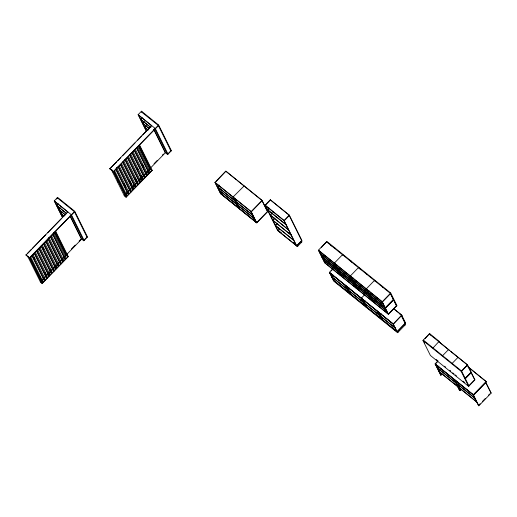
<?xml version="1.0" encoding="UTF-8"?>
<svg xmlns="http://www.w3.org/2000/svg" width="517" height="517" viewBox="0 0 517 517"><rect width="100%" height="100%" fill="white"/><g stroke="black" fill="none" stroke-linecap="round" stroke-linejoin="round"><path stroke-width="0.78" d="M62.563 217.683L54.233 200.913L57.607 197.449L74.745 211.291L87.463 236.922L83.735 240.754L81.324 238.802L70.112 216.222M146.46 131.441L138.136 114.671L141.509 111.207L158.641 125.049L171.366 150.68L167.637 154.512L165.22 152.56L153.659 129.276M56.359 199.071L57.251 197.811L74.383 211.653L87.108 237.284M58.201 203.872L56.696 205.423L66.415 213.282M142.097 117.637L140.592 119.181L150.925 127.531M58.311 204.099L56.805 205.65L66.531 213.508M141.71 118.374L140.702 119.408L150.428 127.266M60.179 207.853L58.667 209.404L65.355 214.807M144.075 121.618L142.569 123.169L149.251 128.565M60.289 208.08L58.783 209.631L64.858 214.542M144.185 121.844L142.679 123.389L149.368 128.791M62.156 211.841L60.644 213.385L63.681 215.841M146.053 125.599L144.547 127.15L148.192 130.097M61.762 212.577L60.76 213.611L63.798 216.067M146.162 125.825L144.657 127.376L147.694 129.825M74.5 211.88L29.624 258.009L25.96 255.055L67.824 212.022M158.396 125.644L113.52 171.767L109.862 168.813L151.61 125.56L142.789 134.963M27.634 253.33L31.543 249.317M32.661 248.166L45.496 234.97M47.732 232.676L61.122 218.911M63.358 216.617L66.706 213.172M109.862 168.813L116.558 161.924M117.676 160.781L120.467 157.911M122.697 155.617L134.976 142.996M137.768 140.126L141.671 136.113M112.047 169.925L111.691 170.293L124.3 195.697L126.129 197.171L152.16 170.416L139.551 145.012M28.261 256.387L27.905 256.755L29.734 258.235L55.765 231.48M55.649 231.254L68.263 256.658L42.232 283.413L29.508 257.783L74.745 211.291M158.641 125.049L113.41 171.541L109.746 168.587M154.053 163.702L157.375 160.289M162.344 155.178L163.45 154.04M71.372 249.026L75.243 245.052M79.114 241.077L80.768 239.371M150.55 167.967L165.472 152.631L154.04 129.605M52.476 269.189L40.294 281.713L42.123 283.187L68.147 256.432L66.932 255.45M53.581 268.052L56.902 264.633M58.014 263.496L66.318 254.959M66.764 254.435L81.686 239.093L70.125 215.809M125.851 193.765L134.155 185.222M135.267 184.084L138.588 180.672M139.693 179.528L150.221 168.716M42.064 280.227L43.169 279.09M44.83 277.383L45.942 276.246M49.264 272.827L50.369 271.69M51.48 270.553L52.585 269.415M53.697 268.271L54.802 267.134M58.679 263.153L59.785 262.009M60.896 260.872L62.001 259.734M126.516 193.416L129.289 190.573M133.16 186.585L134.271 185.448M135.376 184.31L136.488 183.173M139.81 179.754L141.471 178.048M142.576 176.911L145.897 173.492M147.009 172.355L148.114 171.217M149.219 170.08L150.331 168.943M86.998 237.064L83.98 240.159L83.618 239.869M167.876 153.917L170.894 150.822M214.956 182.359L225.871 171.146L262.074 200.396L267.67 211.666L256.762 222.885L220.552 193.629L214.956 182.359L251.165 211.615L256.762 222.885M216.158 181.461L225.871 171.146M219.195 185.08L217.573 186.753L234.589 200.499M218.769 185.862L217.683 186.98L234.699 200.725M220.397 189.144L219.311 190.256L236.327 204.008M220.507 189.364L219.421 190.482L236.443 204.234M222.136 192.647L221.05 193.765L215.796 183.173M236.398 199.969L235.313 201.087L252.328 214.833M236.508 200.195L235.422 201.313L252.445 215.059M238.137 203.478L237.051 204.59L254.073 218.342M238.247 203.704L237.167 204.816L254.183 218.568M239.875 206.981L238.796 208.099L233.535 197.507M251.165 211.615L262.074 200.396M265.085 205.146L270.288 199.808L289.3 215.169L301.915 240.586L296.719 245.93L277.707 230.563L265.085 205.146L284.104 220.513L296.719 245.93M270.397 200.034L265.202 205.372L284.214 220.733L289.41 215.395L270.288 199.808M269.124 208.093L267.56 209.695L285.856 224.475M269.234 208.319L267.677 209.921L285.966 224.701M272.239 212.797L270.158 214.93L288.454 229.71M272.349 213.017L270.275 215.156L288.564 229.936M274.837 218.025L272.756 220.164L291.052 234.944M274.947 218.252L272.873 220.391L291.161 235.17M276.918 223.796L275.354 225.399L293.65 240.179M277.028 224.023L275.471 225.625L293.759 240.399M284.104 220.513L289.3 215.169M279.516 229.031L277.952 230.634L265.564 205.669M279.458 229.432L278.424 230.492L278.062 230.201L278.495 231.073L278.857 230.705M296.609 245.704L301.805 240.36M277.59 230.343L297.514 246.435L301.993 241.827L301.56 240.954M318.407 250.189L326.544 241.827L390.393 293.41L396.604 305.935L388.474 314.297L324.624 262.707L318.407 250.189L382.257 301.773L388.474 314.297M326.615 241.898L326.97 241.536L334.854 247.901L334.493 248.27M321.231 247.624L326.544 241.827M321.296 252.27L320.21 253.382L335.449 265.699M321.406 252.496L320.32 253.608L335.559 265.919M322.847 255.398L321.768 256.516L318.879 250.706M323.073 255.85L321.988 256.968L324.87 262.778L325.956 261.66M324.405 258.532L323.319 259.644L338.557 271.955M324.514 258.758L323.429 259.87L338.667 272.181M334.577 248.334L334.932 247.966L342.816 254.332L342.454 254.7M342.577 254.797L342.933 254.429L350.817 260.794L351.502 262.184M404.953 323.829L405.386 324.708L397.612 332.702L333.762 281.112L329.407 272.349L332.605 269.06M331.145 270.902L332.774 269.228M337.258 265.169L336.173 266.281L351.411 278.592M337.368 265.389L336.283 266.507L351.521 278.818M338.809 268.297L337.73 269.409L334.842 263.599M339.036 268.75L337.95 269.861L340.832 275.671L341.918 274.559M333.459 275.128L331.836 276.802L347.075 289.113M333.032 275.91L331.946 277.022L347.185 289.339M340.367 271.425L339.281 272.543L354.52 284.854M350.455 261.163L350.817 260.794M350.539 261.227L350.894 260.865L358.798 267.244L350.332 275.981L356.549 288.499M340.477 271.651L339.391 272.769L354.63 285.08M333.685 279.871L333.323 280.24L397.172 331.824L405.309 323.461L401.502 315.803M334.661 279.193L333.575 280.304L329.885 272.866M358.539 267.696L358.895 267.328L366.779 273.693L366.417 274.062M353.221 278.062L352.135 279.18L367.374 291.491M353.331 278.288L352.245 279.406L367.484 291.717M354.772 281.196L353.693 282.308L350.804 276.498M354.998 281.642L353.912 282.76L356.795 288.57L357.88 287.452M349.421 288.021L347.799 289.694L363.037 302.006M348.994 288.809L347.909 289.921L363.147 302.232M356.329 284.324L355.244 285.436L370.482 297.753M366.501 274.126L366.857 273.758L374.76 280.143L366.294 288.88L372.511 301.398M356.439 284.55L355.353 285.662L370.592 297.973M349.285 293.133L349.647 292.764M350.623 292.086L349.537 293.204L345.847 285.765M374.502 280.589L374.857 280.22L382.742 286.592L382.38 286.954M364.53 294.852L361.331 298.141L365.687 306.911M369.183 290.961L368.098 292.073L383.336 304.384M369.293 294.91L370.372 293.798M370.734 294.089L369.655 295.207L366.766 289.397M365.383 300.92L363.761 302.594L379 314.905M364.957 301.702L363.871 302.82L379.11 315.131M372.292 297.223L371.206 298.335L386.445 310.646M372.402 297.443L371.316 298.561L386.554 310.872M382.464 287.025L382.819 286.657L390.723 293.042L397.004 305.696L396.649 306.064L390.361 293.404M365.248 306.032L365.609 305.663M366.585 304.985L365.5 306.096L361.81 298.658M373.843 300.351L372.757 301.463L369.875 295.653M382.257 301.773L390.723 293.042M390.503 293.637L382.367 301.999L318.517 250.415M393.385 299.446L385.255 307.809L321.406 256.225M393.502 299.673L385.365 308.035L321.516 256.445M393.611 299.899L385.475 308.261L321.626 256.671M381.346 313.819L379.724 315.486L394.962 327.804M380.919 314.601L379.833 315.713L395.072 328.024M381.1 318.705L382.186 317.587M381.21 318.931L381.572 318.562M382.548 317.877L381.462 318.995L377.772 311.557M396.494 305.709L388.357 314.071L324.508 262.481M397.612 332.702L393.256 323.939L401.787 315.17L393.65 308.591M401.787 315.17L393.372 324.159L329.523 272.575M402.006 315.777L401.651 316.145L405.257 323.403L405.612 323.041L402.006 315.777L399.576 313.813M405.199 323.241L397.062 331.597L333.213 280.014M399.234 330.363L397.605 332.043L397.967 332.334L397.172 331.164M422.945 340.451L429.259 333.969L467.471 364.847L474.929 379.866L468.622 386.354L430.409 355.476L422.945 340.451L461.164 371.329L468.622 386.354M429.31 334.027L429.666 333.659L439.14 341.31L439.844 342.739M425.039 338.641L429.259 333.969M432.968 348.031L439.14 341.31M442.08 374.056L440.956 375.213L440.594 374.922L435.114 363.878L437.918 360.995M437.472 361.797L435.224 364.104L473.443 394.975L486.335 381.72L468.053 366.818M438.939 366.023L437.253 367.749L455.639 382.599M438.487 366.824L437.363 367.975L455.748 382.826M440.788 369.752L439.107 371.484L457.487 386.335M440.342 370.553L439.217 371.704L457.603 386.561M440.594 374.922L441.718 373.765M461.164 371.329L467.471 364.847M457.48 382.037L456.362 383.187L474.742 398.038M465.138 378.25L471.09 372.13L470.728 371.839M465.248 378.476L471.2 372.356M459.897 385.191L458.211 386.916L476.596 401.774M459.445 385.992L458.327 387.143L476.706 401.993M454.081 379.472L459.342 390.064L460.065 390.652L461.19 389.495M485.78 382.289L491.15 393.107L478.813 405.793L473.326 394.749L486.226 381.494M485.89 382.515L473.553 395.201L435.34 364.33M478.813 405.793L478.451 405.502L480.131 403.771M482.374 401.463L485.179 398.581M488.546 395.124L489.664 393.973M146.55 172.995L147.061 172.943L147.08 175.302L146.57 175.353L134.071 150.176L134.582 150.124L147.08 175.302M149.387 172.93L148.877 172.982L136.378 147.804L136.882 147.752L149.387 172.93L149.368 170.571L137.58 146.834M141.936 177.738L142.446 177.686L142.466 180.045L141.955 180.097L129.457 154.919L129.967 154.867L142.466 180.045M144.773 177.674L144.262 177.725L131.764 152.547L132.274 152.496L144.773 177.674L144.754 175.315L132.966 151.578M139.629 180.11L140.139 180.058L140.159 182.417L139.648 182.469L127.15 157.291M137.322 182.482L137.832 182.43L137.852 184.789L137.341 184.84L124.843 159.663L125.353 159.611L137.852 184.789M135.021 184.853L135.525 184.802L135.544 187.16L135.034 187.212L122.535 162.034L123.046 161.976L135.544 187.16M132.714 187.225L133.218 187.173L133.237 189.532L132.727 189.584L120.228 164.4L120.739 164.348L133.237 189.532M130.407 189.597L130.911 189.545L130.93 191.897L130.42 191.956L117.921 166.771L118.432 166.72L130.93 191.897M128.1 191.969L128.604 191.917L128.623 194.269L128.113 194.327L115.614 169.143L116.125 169.091L128.623 194.269M125.793 194.34L126.297 194.282L126.316 196.641L125.812 196.693M62.654 259.237L63.164 259.185L63.177 261.544L62.673 261.596L50.285 236.644L50.789 236.592L63.177 261.544M65.485 259.172L64.98 259.224L52.592 234.272L53.096 234.22L65.485 259.172L65.472 256.813L53.432 232.572M58.04 263.98L58.55 263.928L58.563 266.287L58.059 266.339L45.67 241.387L46.181 241.329L58.563 266.287M60.87 263.916L60.366 263.967L47.978 239.016L48.488 238.957L60.87 263.916L60.857 261.557L48.824 237.316M55.733 266.352L56.243 266.3L56.256 268.659L55.752 268.711L43.363 243.753M53.425 268.724L53.936 268.672L53.955 271.031L53.445 271.082L41.056 246.124L41.567 246.073L53.955 271.031M51.648 273.396L39.26 248.444L38.749 248.496L51.138 273.454L51.648 273.396L51.629 271.044L51.118 271.095L50.414 269.667M48.811 273.467L49.322 273.415L49.341 275.768L48.831 275.826L36.442 250.868L36.953 250.816L49.341 275.768M47.034 278.14L34.645 253.188L34.135 253.24L46.524 278.191L47.034 278.14L47.015 275.781L46.504 275.839L44.74 272.272M44.197 278.204L44.708 278.152L44.727 280.511L44.216 280.563L31.724 255.398L32.235 255.346L44.727 280.511M41.89 280.576L42.4 280.524L42.42 282.883L41.909 282.935L29.411 257.757L29.921 257.705L42.42 282.883M326.654 242.053L327.015 242.344M330.337 245.026L331.565 246.021M342.978 255.243L342.506 254.726L334.37 263.082L340.587 275.606M358.94 268.136L358.468 267.619M359.806 268.84L361.034 269.829M374.903 281.035L374.431 280.518M449.667 350.597L438.81 341.685M450.863 351.56L467.581 365.067L461.629 371.187L461.267 370.896M225.981 171.366L236.592 179.942M237.839 180.95L262.19 200.622L251.275 211.841L215.072 182.585M468.169 367.044L486.335 381.72M393.76 308.817L401.903 315.396M470.948 372.292L471.31 372.583L465.358 378.702L464.996 378.405M368.207 292.299L383.446 304.61M267.199 211.149L267.56 211.44L256.645 222.659L220.436 193.403M404.397 322.059L405.612 323.041M474.457 379.349L474.819 379.646L468.867 385.76L468.505 385.469M491.15 393.107L485.883 382.929M423.417 340.315L423.778 340.606M301.275 241.904L301.637 242.195L301.204 241.316M138.136 114.671L155.268 128.513L167.993 154.144L166.765 153.155M138.246 114.897L151.707 125.773M155.016 128.449L155.378 128.739M279.904 231.687L281.739 233.173M293.397 242.589L295.239 244.076M329.407 272.349L393.256 323.939M329.995 273.092L345.233 285.403M345.957 285.991L361.196 298.303M361.919 298.884L377.158 311.195M377.882 311.783L393.12 324.094M450.12 370.618L449.868 370.547M436.135 359.451L437.931 360.898M444.497 366.21L445.693 367.173M449.557 370.295L450.811 371.309M452.692 372.828L453.945 373.836M455.193 374.851L456.446 375.865M463.006 381.165L464.796 382.612M170.138 149.691L171.366 150.68M435.114 363.878L473.326 394.749M456.472 383.414L474.858 398.264M220.688 193.468L256.173 222.142M165.11 152.341L165.472 152.631M149.995 168.536L138.562 145.943M150.828 169.208L152.05 170.196L126.019 196.951L124.19 195.471M150.938 169.434L152.16 170.416M57.361 198.037L57.723 198.334M54.233 200.913L71.372 214.755L84.09 240.386M54.35 201.139L67.811 212.015M71.12 214.691L71.482 214.982M25.85 254.829L29.508 257.783M41.257 281.836L42.478 282.825L30.089 257.867M42.232 283.413L40.404 281.933L27.789 256.529M467.219 364.776L470.024 370.424M471.297 372.996L474.102 378.644M458.03 357.35L452.078 363.47M468.977 385.986L461.519 370.96L423.307 340.089L424.728 342.945M473.191 394.91L478.451 405.502M448.478 349.634L442.526 355.748M454.805 380.06L460.065 390.652M454.333 379.536L459.703 390.354M429.666 333.659L430.377 335.087M435.702 364.621L440.956 375.213M404.591 324.198L405.031 325.077M382.005 301.708L384.894 307.518M385.113 307.97L387.996 313.78M393.01 323.868L396.701 331.307M377.41 311.266L381.649 319.803M366.042 288.809L368.931 294.619M369.151 295.071L372.033 300.881M377.048 310.976L380.738 318.407M350.08 275.916L352.969 281.726M353.189 282.172L356.071 287.982M361.086 298.076L364.776 305.515M345.485 285.474L349.725 294.011M334.118 263.017L337.006 268.827M337.226 269.279L340.108 275.089M345.123 285.177L348.813 292.616M289.404 215.815L301.443 240.069M297.437 245.194L297.87 246.073M297.514 246.435L296.713 245.271L297.152 246.144M283.852 220.442L296.247 245.407M261.828 200.331L266.837 210.425M244.082 185.997L233.064 196.99L238.654 208.254M250.913 211.55L256.283 222.362M250.551 211.253L255.812 221.845M232.812 196.919L238.072 207.511M215.434 182.876L220.804 193.694M171.004 151.048L158.286 125.418L141.264 111.795M155.022 129.108L167.637 154.512M141.509 111.207L142.214 112.628M138.608 115.188L146.466 131.014M139.189 145.38L151.688 170.558L149.859 169.085L138.433 146.059M138.924 146.233L140.353 149.109M143.209 154.867L146.065 160.625M146.783 162.06L149.639 167.818M135.273 149.206L147.061 172.943M142.265 164.367L143.694 167.243M130.659 153.95L142.446 177.686M137.296 168.387L138.013 169.828M140.87 175.58L141.58 177.021M128.358 156.315L140.139 180.058M127.66 157.239L140.159 182.417M126.051 158.687L137.832 182.43M135.183 178.165L136.966 181.764M123.744 161.058L135.525 184.802M121.437 163.43L133.218 187.173M129.496 180.75L131.286 184.349M119.13 165.802L130.911 189.545M116.467 167.456L128.604 191.917M123.815 183.335L125.599 186.928M114.515 170.545L126.297 194.282M113.876 171.405L126.374 196.583L113.818 171.463L113.307 171.515L126.129 197.171M112.764 171.36L113.475 172.801M117.404 180.717L118.122 182.152M71.126 215.35L83.735 240.754M54.712 201.43L62.563 217.256M55.403 231.849L67.792 256.8L65.963 255.32L54.634 232.508M56.411 234.989L57.116 236.418M55.351 233.128L59.552 241.594M54.64 232.127L65.846 254.713M51.48 235.655L63.164 259.185M46.866 240.399L58.55 263.928M44.559 242.77L56.243 266.3M43.874 243.701L56.256 268.659M42.258 245.142L53.936 268.672M43.163 248.044L43.867 249.472M39.951 247.514L51.629 271.044M37.644 249.885L49.322 273.415M35.337 252.257L47.015 275.781M32.926 254.429L44.708 278.152M33.851 257.356L34.561 258.791M30.619 256.787L42.4 280.524M39.395 275.542L40.824 278.417M146.557 173.783L146.57 175.353"/></g></svg>
